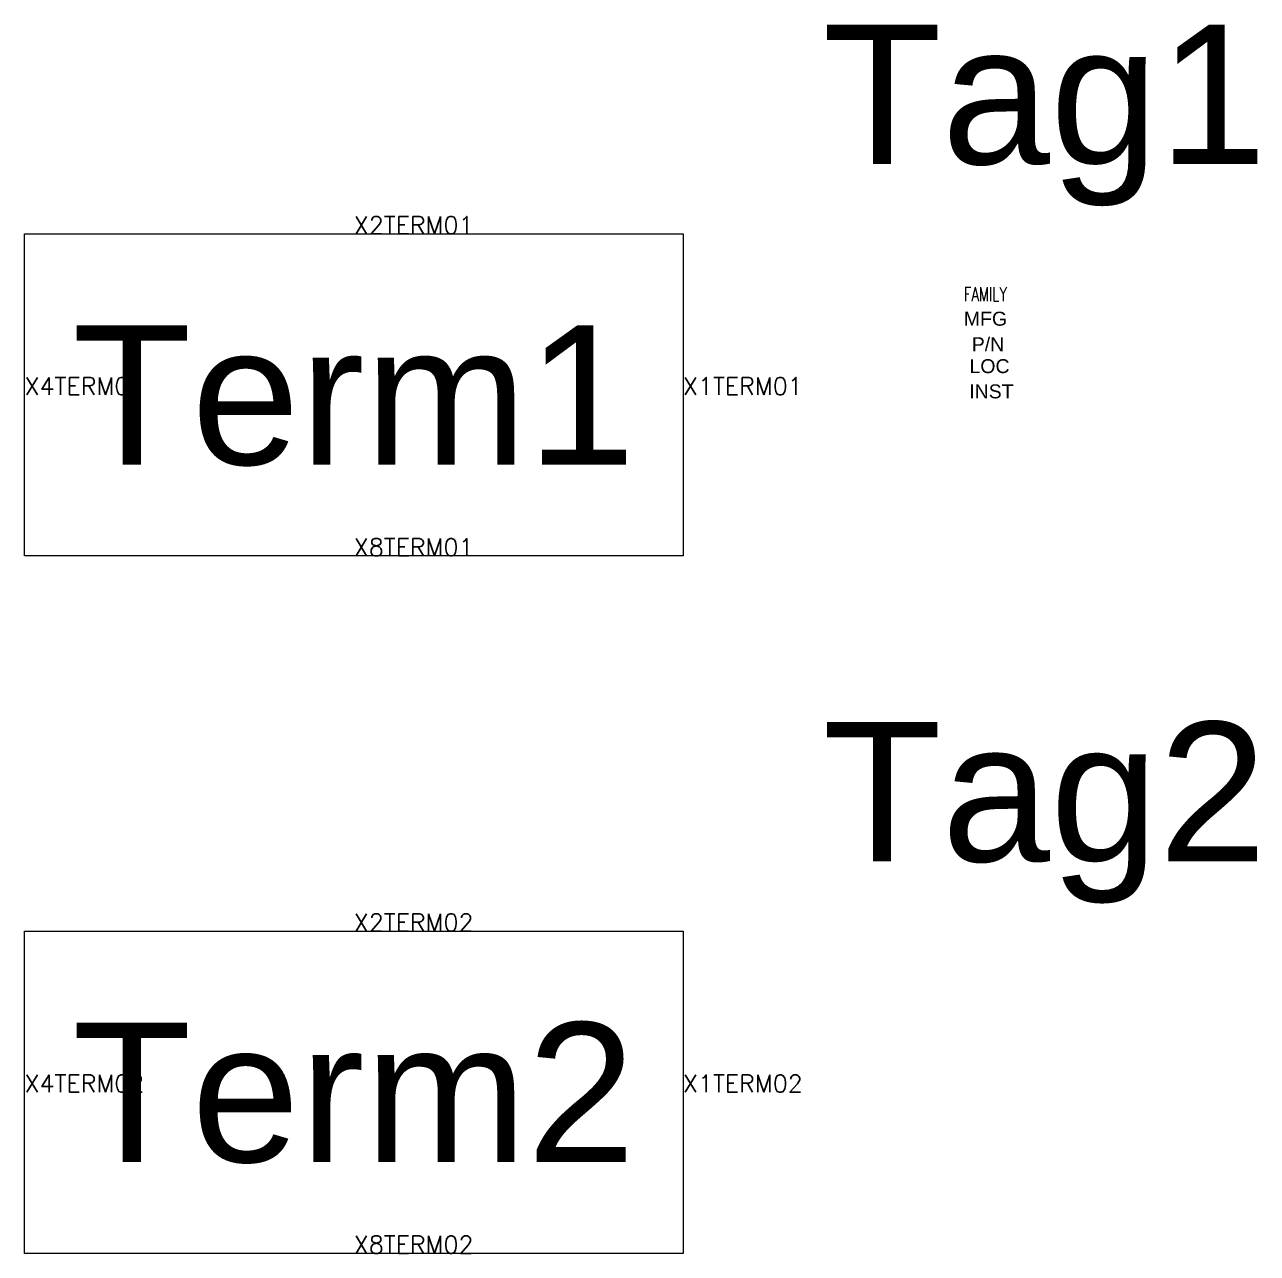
# Model space of a CAD drawing. Header units: inches. Extents: x 0 to 3.89, y -0.62 to 0.27.
# Drawn here: x 0 to 0.883, y -0.615 to 0.265 of the extents above; entities outside this region: 3.
import ezdxf
from ezdxf.enums import TextEntityAlignment as Align

# ---------------------------------------------------------------- set-up
doc = ezdxf.new("R2010")
doc.units = ezdxf.units.IN
doc.header["$MEASUREMENT"] = 0
doc.styles.add('INERCONNECT TABLES', font='arial.ttf', dxfattribs={"height": 0.1})
doc.styles.add('WD', font='romans.shx')

msp = doc.modelspace()

# ---------------------------------------------------------------- linework, layer by layer
for points in [[(0, 0.11548), (0.47188, 0.11548), (0.47188, -0.11548), (0, -0.11548)], [(0, -0.38452), (0.47188, -0.38452), (0.47188, -0.61548), (0, -0.61548)]]:
    msp.add_lwpolyline(points, close=True)

# ---------------------------------------------------------------- texts
at = {"linetype": 'Continuous', "style": 'INERCONNECT TABLES'}
for tag, p, s, height, flags in [('Tag1', (0.57188, 0.16548), 'TB', 0.1, 8), ('P/N', (0.67877, 0.03131), '', 0.01, 9), ('LOC', (0.67714, 0.01563), '', 0.01, 9), ('INST', (0.67695, -0.00246), '', 0.01, 9), ('Tag2', (0.57188, -0.33452), 'TB', 0.1, 8)]:
    msp.add_attdef(tag, p, s, height=height, dxfattribs=dict(at, flags=flags))
at = {"style": 'WD', "flags": 9}
for tag, p in [('X2TERM01', (0.23594, 0.11548)), ('X4TERM01', (0, 0)), ('X1TERM01', (0.47188, 0)), ('X8TERM01', (0.23594, -0.11548)), ('X2TERM02', (0.23594, -0.38452)), ('X4TERM02', (0, -0.5)), ('X1TERM02', (0.47188, -0.5)), ('X8TERM02', (0.23594, -0.61548))]:
    msp.add_attdef(tag, p, '', height=0.0125, dxfattribs=at)
at = {"style": 'WD', "width": 0.7, "flags": 9}
msp.add_attdef('FAMILY', (0.67309, 0.06718), '', height=0.01, dxfattribs=at)
at = {"linetype": 'Continuous', "style": 'INERCONNECT TABLES', "flags": 9}
msp.add_attdef('MFG', text='', height=0.01, dxfattribs=at).set_placement((0.70411, 0.04964), align=Align.RIGHT)
at = {"linetype": 'Continuous', "style": 'INERCONNECT TABLES', "flags": 8}
for tag, p in [('Term1', (0.23594, 0)), ('Term2', (0.23594, -0.5))]:
    msp.add_attdef(tag, text='', height=0.1, dxfattribs=at).set_placement(p, align=Align.MIDDLE_CENTER)
at = {"style": 'INERCONNECT TABLES', "flags": 8}
msp.add_attdef('Desc1', text='', height=0.1, dxfattribs=at).set_placement((3.50005, -0.1), align=Align.MIDDLE_LEFT)
at = {"linetype": 'Continuous', "style": 'INERCONNECT TABLES', "flags": 8}
for tag, p in [('Desc2', (3.50005, -0.25)), ('Desc3', (3.50005, -0.4))]:
    msp.add_attdef(tag, text='', height=0.1, dxfattribs=at).set_placement(p, align=Align.MIDDLE_LEFT)

doc.saveas('drawing.dxf')
